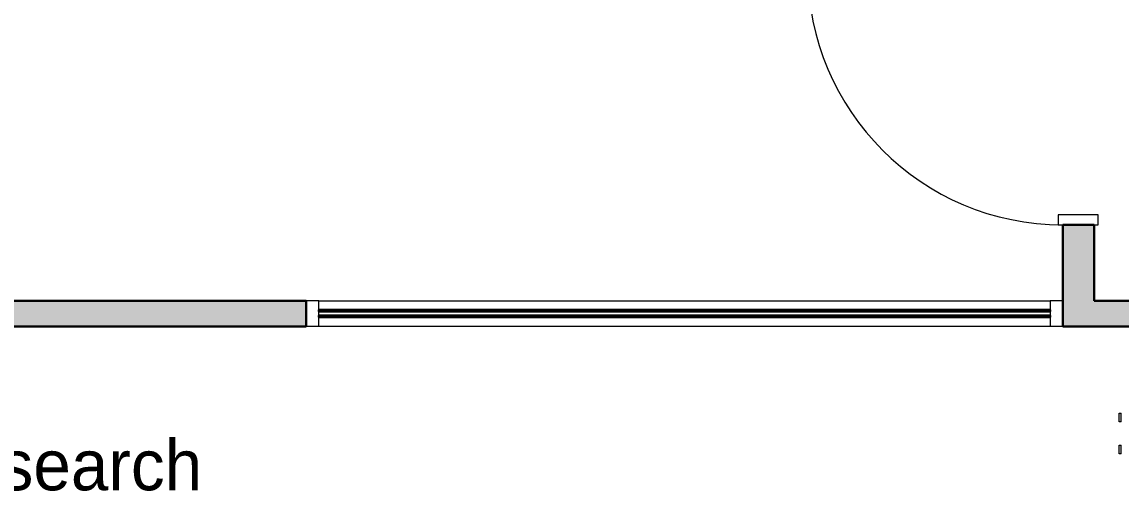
# Model space of a CAD drawing. Header units: millimetres. Extents: x 155927 to 317870, y -36033 to 97293.
# Drawn here: x 183854 to 188209, y 12855 to 14712 of the extents above; entities that cross this region are included whole.
import ezdxf

# ---------------------------------------------------------------- set-up
doc = ezdxf.new("R2010")
doc.units = ezdxf.units.MM
doc.header["$MEASUREMENT"] = 0
for name, color, linetype, lineweight in [('A-AREA-IDEN', 7, 'CONTINUOUS', 9), ('A-DOOR', 4, 'CONTINUOUS', 9), ('A-DOOR-FRAM', 4, 'CONTINUOUS', 18), ('A-GLAZ-CURT', 7, 'CONTINUOUS', 9), ('A-GLAZ-CWMG', 7, 'CONTINUOUS', 9), ('A-WALL', 7, 'CONTINUOUS', 9), ('A-WALL-PATT', 7, 'CONTINUOUS', 9), ('I-FURN', 8, 'CONTINUOUS', 9), ('I-WALL', 7, 'CONTINUOUS', 9)]:
    doc.layers.add(name, color=color, linetype=linetype, lineweight=lineweight)
doc.styles.add('Century Gothic', font='GOTHIC.TTF', dxfattribs={"height": 200})

msp = doc.modelspace()

# ---------------------------------------------------------------- hatches: boundary and pattern name
at = {"layer": 'A-GLAZ-CURT'}
h = msp.add_hatch(color=256, dxfattribs=at)
h.paths.add_polyline_path([(185277.8, 13543.6), (185277.8, 13549.6), (185030.8, 13549.6), (185030.8, 13543.6)], flags=0)
h.paths.add_polyline_path([(185030.8, 13565.6), (185277.8, 13565.6), (185277.8, 13571.6), (185030.8, 13571.6)], flags=0)
h = msp.add_hatch(color=256, dxfattribs=at)
h.paths.add_polyline_path([(185277.8, 13571.6), (185277.8, 13565.6), (186177.8, 13565.6), (186177.8, 13571.6)], flags=0)
h.paths.add_polyline_path([(185277.8, 13549.6), (185277.8, 13543.6), (186177.8, 13543.6), (186177.8, 13549.6)], flags=0)
h = msp.add_hatch(color=256, dxfattribs=at)
h.paths.add_polyline_path([(186177.8, 13571.6), (186177.8, 13565.6), (187077.8, 13565.6), (187077.8, 13571.6)], flags=0)
h.paths.add_polyline_path([(186177.8, 13549.6), (186177.8, 13543.6), (187077.8, 13543.6), (187077.8, 13549.6)], flags=0)
h = msp.add_hatch(color=256, dxfattribs=at)
h.paths.add_polyline_path([(187077.8, 13571.6), (187077.8, 13565.6), (187927.8, 13565.6), (187927.8, 13571.6)], flags=0)
h.paths.add_polyline_path([(187077.8, 13549.6), (187077.8, 13543.6), (187927.8, 13543.6), (187927.8, 13549.6)], flags=0)
at = {"layer": 'A-WALL-PATT'}
h = msp.add_hatch(color=256, dxfattribs=at)
h.paths.add_polyline_path([(188099.8, 13505.6), (188099.8, 13908.6), (187977.8, 13908.6), (187977.8, 13505.6)], flags=0)
h.paths.add_polyline_path([(188099.8, 14918.6), (188099.8, 15109.6), (187977.8, 15109.6), (187977.8, 14918.6)], flags=0)
h = msp.add_hatch(color=256, dxfattribs=at)
h.paths.add_polyline_path([(184100.8, 13505.6), (184100.8, 13607.6), (182228.3, 13607.6), (182228.3, 13505.6)], flags=0)
h.paths.add_polyline_path([(181100.8, 13505.6), (181218.3, 13505.6), (181218.3, 13607.6), (181100.8, 13607.6)], flags=0)
for points in [[(184980.8, 13505.6), (184980.8, 13607.6), (184100.8, 13607.6), (184100.8, 13505.6), (184141, 13505.6)], [(188800.8, 13505.6), (188800.8, 13607.6), (188099.8, 13607.6), (188099.8, 13505.6)]]:
    msp.add_hatch(color=256, dxfattribs=at).paths.add_polyline_path(points, flags=0)

# ---------------------------------------------------------------- linework, layer by layer
at = {"layer": 'A-DOOR'}
msp.add_arc((187977.8, 14918.6), 1010, 180, 270, dxfattribs=at)
at = {"layer": 'A-DOOR-FRAM', "lineweight": 20}
for p, q in [((188117.8, 13948.6), (187959.8, 13948.6)), ((187959.8, 13948.6), (187959.8, 13908.6)), ((188117.8, 13908.6), (188117.8, 13948.6)), ((187959.8, 13908.6), (187977.8, 13908.6)), ((188099.8, 13908.6), (188117.8, 13908.6))]:
    msp.add_line(p, q, dxfattribs=at)
at = {"layer": 'A-GLAZ-CURT', "lineweight": 30}
for p, q in [((185277.8, 13571.6), (185030.8, 13571.6)), ((185030.8, 13571.6), (185030.8, 13565.6)), ((185030.8, 13565.6), (185277.8, 13565.6)), ((185277.8, 13549.6), (185030.8, 13549.6)), ((185030.8, 13549.6), (185030.8, 13543.6)), ((185030.8, 13543.6), (185277.8, 13543.6)), ((186177.8, 13571.6), (185277.8, 13571.6)), ((185277.8, 13571.6), (185277.8, 13565.6)), ((185277.8, 13565.6), (185277.8, 13571.6)), ((185277.8, 13565.6), (186177.8, 13565.6)), ((186177.8, 13549.6), (185277.8, 13549.6)), ((185277.8, 13549.6), (185277.8, 13543.6)), ((185277.8, 13543.6), (185277.8, 13549.6)), ((185277.8, 13543.6), (186177.8, 13543.6)), ((187077.8, 13571.6), (186177.8, 13571.6)), ((186177.8, 13571.6), (186177.8, 13565.6)), ((186177.8, 13565.6), (186177.8, 13571.6)), ((186177.8, 13565.6), (187077.8, 13565.6)), ((187077.8, 13549.6), (186177.8, 13549.6)), ((186177.8, 13549.6), (186177.8, 13543.6)), ((186177.8, 13543.6), (186177.8, 13549.6)), ((186177.8, 13543.6), (187077.8, 13543.6)), ((187077.8, 13565.6), (187077.8, 13571.6)), ((187927.8, 13571.6), (187077.8, 13571.6)), ((187077.8, 13571.6), (187077.8, 13565.6)), ((187077.8, 13565.6), (187927.8, 13565.6)), ((187077.8, 13543.6), (187077.8, 13549.6)), ((187927.8, 13549.6), (187077.8, 13549.6)), ((187077.8, 13549.6), (187077.8, 13543.6)), ((187077.8, 13543.6), (187927.8, 13543.6)), ((187927.8, 13565.6), (187927.8, 13571.6)), ((187927.8, 13543.6), (187927.8, 13549.6))]:
    msp.add_line(p, q, dxfattribs=at)
at = {"layer": 'A-GLAZ-CWMG', "lineweight": 20, "extrusion": (0, 0, -1)}
for p, q in [((185030.8, 13607.6), (184980.8, 13607.6)), ((184980.8, 13607.6), (184980.8, 13507.6)), ((185030.8, 13507.6), (185030.8, 13607.6)), ((184980.8, 13507.6), (185030.8, 13507.6))]:
    msp.add_line(p, q, dxfattribs=at)
at = {"layer": 'A-GLAZ-CWMG'}
for p, q in [((185030.8, 13607.6), (185277.8, 13607.6)), ((185277.8, 13607.6), (186177.8, 13607.6)), ((186177.8, 13607.6), (187077.8, 13607.6)), ((187077.8, 13607.6), (187927.8, 13607.6)), ((185030.8, 13507.6), (185277.8, 13507.6)), ((185277.8, 13507.6), (186177.8, 13507.6)), ((186177.8, 13507.6), (187077.8, 13507.6)), ((187077.8, 13507.6), (187927.8, 13507.6))]:
    msp.add_line(p, q, dxfattribs=at)
at = {"layer": 'A-GLAZ-CWMG', "lineweight": 20}
for p, q in [((187977.8, 13607.6), (187927.8, 13607.6)), ((187927.8, 13607.6), (187927.8, 13507.6)), ((187977.8, 13507.6), (187977.8, 13607.6)), ((187927.8, 13507.6), (187977.8, 13507.6))]:
    msp.add_line(p, q, dxfattribs=at)
at = {"layer": 'A-WALL', "lineweight": 30}
for p, q in [((188099.8, 13908.6), (187977.8, 13908.6)), ((187977.8, 13908.6), (187977.8, 13505.6)), ((187977.8, 13505.6), (188099.8, 13505.6))]:
    msp.add_line(p, q, dxfattribs=at)
at = {"layer": 'I-FURN'}
for p, q in [((188200.8, 13163.5), (188200.8, 13128.5)), ((188200.8, 13163.5), (188200.8, 13128.5)), ((188200.9, 13163.5), (188201.3, 13163.5)), ((188201.3, 13163.5), (188208.8, 13163.5)), ((188208.8, 13128.5), (188208.8, 13163.5)), ((188201.3, 13128.5), (188200.9, 13128.5)), ((188208.8, 13128.5), (188201.3, 13128.5)), ((188200.8, 13036.5), (188200.8, 13001.5)), ((188200.8, 13036.5), (188200.8, 13001.5)), ((188200.9, 13036.5), (188201.3, 13036.5)), ((188201.3, 13036.5), (188208.8, 13036.5)), ((188208.8, 13001.5), (188208.8, 13036.5)), ((188201.3, 13001.5), (188200.9, 13001.5)), ((188208.8, 13001.5), (188201.3, 13001.5))]:
    msp.add_line(p, q, dxfattribs=at)
at = {"layer": 'I-WALL', "lineweight": 30}
for p, q in [((188101.8, 13908.6), (188099.8, 13908.6)), ((188101.8, 13607.6), (188101.8, 13908.6)), ((184100.8, 13607.6), (182228.3, 13607.6)), ((184980.8, 13607.6), (184100.8, 13607.6)), ((184980.8, 13505.6), (184980.8, 13607.6)), ((188800.8, 13607.6), (188101.8, 13607.6)), ((182228.3, 13505.6), (184100.8, 13505.6)), ((184100.8, 13505.6), (184980.8, 13505.6)), ((188099.8, 13505.6), (188800.8, 13505.6))]:
    msp.add_line(p, q, dxfattribs=at)

# ---------------------------------------------------------------- texts
at = {"layer": 'A-AREA-IDEN', "style": 'Century Gothic'}
msp.add_text('7P PHD Research', height=200, dxfattribs=at).set_placement((182383.2, 12857.7))

doc.saveas('drawing.dxf')
